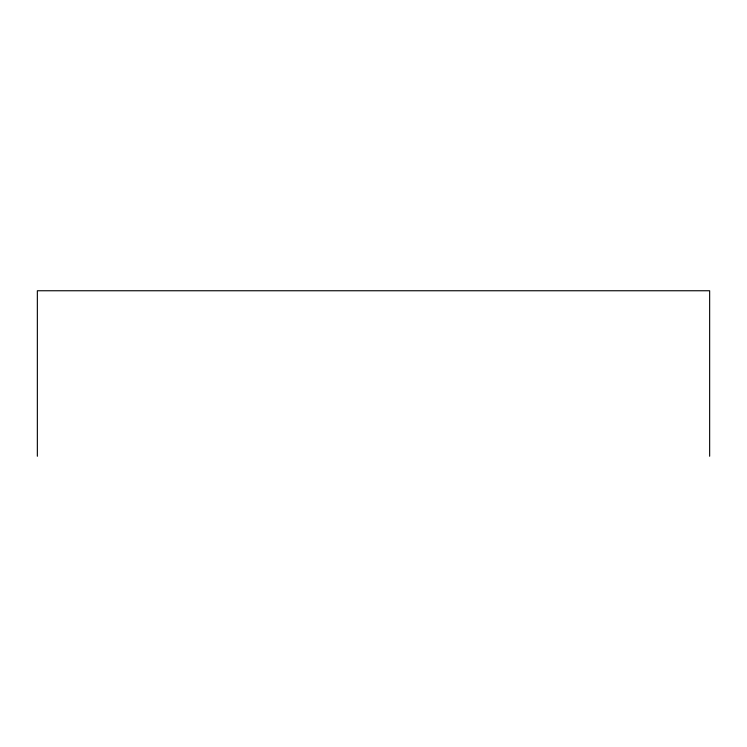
<?xml version="1.0" encoding="UTF-8"?>
<svg xmlns="http://www.w3.org/2000/svg" width="747" height="747" viewBox="0 0 747 747"><rect width="100%" height="100%" fill="white"/><g stroke="black" fill="none" stroke-linecap="round" stroke-linejoin="round"><path stroke-width="1.12" d="M709.65 456.249L709.65 290.751L37.35 290.751L37.35 456.249"/></g></svg>
